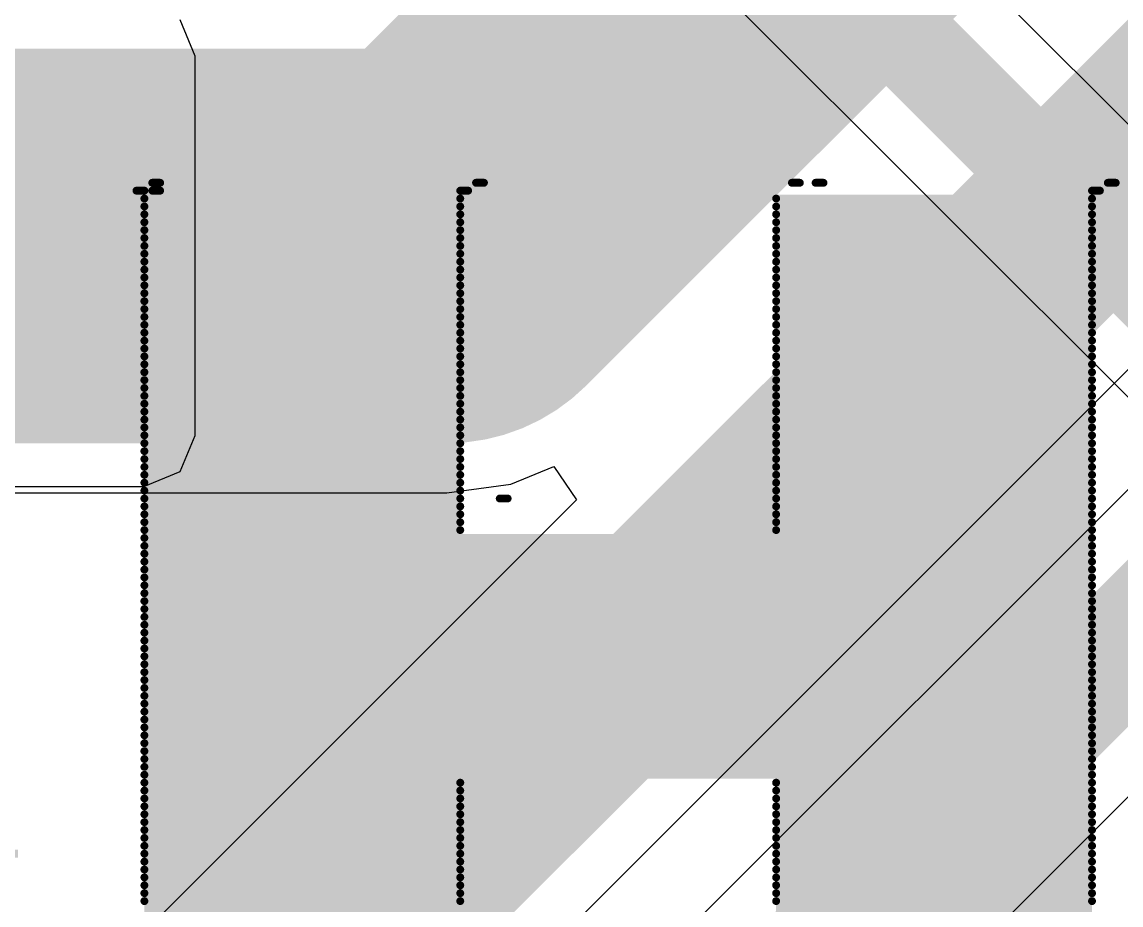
# Model space of a CAD drawing. Header units: inches. Extents: x -5 to 426, y -53 to 116.
# Drawn here: x 20.699 to 24.234, y -9.64 to -6.799 of the extents above; entities that cross this region are included whole.
import ezdxf

# ---------------------------------------------------------------- set-up
doc = ezdxf.new("R2010")
doc.units = ezdxf.units.IN
for name, color, linetype in [('Board Outline', 216, 'Continuous'), ('Bottom Layer', 5, 'Continuous'), ('Bottom Overlay', 54, 'Continuous'), ('Drill Drawing', 1, 'Continuous'), ('Top Layer', 1, 'Continuous'), ('Via Holes', 16, 'Continuous')]:
    doc.layers.add(name, color=color, linetype=linetype)

msp = doc.modelspace()

# ---------------------------------------------------------------- hatches: boundary and pattern name
at = {"layer": 'Bottom Layer'}
h = msp.add_hatch(color=5, dxfattribs=at)
edge = h.paths.add_edge_path()
edge.add_arc((20.7335, -7.5196), 0.3, 0, 360)
at = {"layer": 'Top Layer'}
msp.add_hatch(color=1, dxfattribs=at).paths.add_polyline_path([(19.2857, -8.1292), (21.0907, -8.1292), (21.0907, -6.9088), (19.2857, -6.9088)])
h = msp.add_hatch(color=1, dxfattribs=at)
edge = h.paths.add_edge_path()
edge.add_arc((20.7335, -7.5196), 0.3, 0, 360)
at = {"layer": 'Via Holes'}
h = msp.add_hatch(color=7, dxfattribs=at)
edge = h.paths.add_edge_path()
edge.add_arc((20.7335, -7.5196), 0.15, 0, 360)

# ---------------------------------------------------------------- linework, layer by layer
at = {"layer": 'Board Outline'}
msp.add_lwpolyline([(49.7725, 6.3481, 0.254, 0.254, -1.144567), (-0.2979, -38.4414, 0.254, 0.254, 0)], format="xyseb", dxfattribs=at)
at = {"layer": 'Bottom Layer'}
for p, q in [((28.8219, -3.7373), (20.6714, -11.8878)), ((20.6395, -11.534), (28.2915, -3.8821)), ((21.1658, -12.3823), (29.3173, -4.2308)), ((22.2706, -8.2867), (22.4097, -8.2291)), ((22.4097, -8.2291), (22.4817, -8.3368)), ((22.0651, -8.3138), (22.2706, -8.2867)), ((9.3051, -8.3138), (22.0651, -8.3138)), ((22.4817, -8.3368), (19.962, -10.8565)), ((22.0651, -8.3138), (22.0651, -8.3138))]:
    msp.add_line(p, q, dxfattribs=at)
for points in [[(22.0651, -7.5196, 1.27, 1.27, 0), (27.9325, -1.6522, 1.27, 1.27, 0)], [(20.3008, -11.1952, 0.635, 0.635, 0), (27.9527, -3.5433, 0.635, 0.635, 0)], [(20.9186, -12.135, 0.381, 0.381, 0), (29.1589, -3.8947, 0.381, 0.381, 0)], [(9.3051, -7.5196, 1.27, 1.27, 0), (20.7335, -7.5196, 1.27, 1.27, 0)], [(20.7335, -7.5196, 1.27, 1.27, 0), (22.0651, -7.5196, 1.27, 1.27, 0)]]:
    msp.add_lwpolyline(points, format="xyseb", dxfattribs=at)
for points in [[(20.416, -7.5196, 0.635, 0.635, 1), (21.051, -7.5196, 0.635, 0.635, 1)], [(20.416, -7.5196, 0.635, 0.635, 1), (21.051, -7.5196, 0.635, 0.635, 1)], [(21.7476, -7.5196, 0.635, 0.635, 1), (22.3826, -7.5196, 0.635, 0.635, 1)], [(21.7476, -7.5196, 0.635, 0.635, 1), (22.3826, -7.5196, 0.635, 0.635, 1)]]:
    msp.add_lwpolyline(points, format="xyseb", close=True, dxfattribs=at)
at = {"layer": 'Bottom Overlay'}
for points in [[(21.1177, -7.3164, 0.0254, 0.0254, 0), (21.1431, -7.3164, 0.0254, 0.0254, 0)], [(22.1591, -7.3164, 0.0254, 0.0254, 0), (22.1845, -7.3164, 0.0254, 0.0254, 0)], [(23.1751, -7.3164, 0.0254, 0.0254, 0), (23.2005, -7.3164, 0.0254, 0.0254, 0)], [(23.2513, -7.3164, 0.0254, 0.0254, 0), (23.2767, -7.3164, 0.0254, 0.0254, 0)], [(24.1911, -7.3164, 0.0254, 0.0254, 0), (24.2165, -7.3164, 0.0254, 0.0254, 0)], [(21.0669, -7.3418, 0.0254, 0.0254, 0), (21.0923, -7.3418, 0.0254, 0.0254, 0)], [(21.1177, -7.3418, 0.0254, 0.0254, 0), (21.1431, -7.3418, 0.0254, 0.0254, 0)], [(22.1083, -7.3418, 0.0254, 0.0254, 0), (22.1337, -7.3418, 0.0254, 0.0254, 0)], [(24.1403, -7.3418, 0.0254, 0.0254, 0), (24.1657, -7.3418, 0.0254, 0.0254, 0)], [(21.0923, -7.3672, 0.0254, 0.0254, 0), (22.1083, -7.3672, 0.0254, 0.0254, 0)], [(21.0923, -7.3926, 0.0254, 0.0254, 0), (22.1083, -7.3926, 0.0254, 0.0254, 0)], [(23.1243, -7.3672, 0.0254, 0.0254, 0), (24.1403, -7.3672, 0.0254, 0.0254, 0)], [(23.1243, -7.3926, 0.0254, 0.0254, 0), (24.1403, -7.3926, 0.0254, 0.0254, 0)], [(21.0923, -7.418, 0.0254, 0.0254, 0), (22.1083, -7.418, 0.0254, 0.0254, 0)], [(23.1243, -7.418, 0.0254, 0.0254, 0), (24.1403, -7.418, 0.0254, 0.0254, 0)], [(21.0923, -7.4434, 0.0254, 0.0254, 0), (22.1083, -7.4434, 0.0254, 0.0254, 0)], [(21.0923, -7.4688, 0.0254, 0.0254, 0), (22.1083, -7.4688, 0.0254, 0.0254, 0)], [(23.1243, -7.4434, 0.0254, 0.0254, 0), (24.1403, -7.4434, 0.0254, 0.0254, 0)], [(23.1243, -7.4688, 0.0254, 0.0254, 0), (24.1403, -7.4688, 0.0254, 0.0254, 0)], [(21.0923, -7.4942, 0.0254, 0.0254, 0), (22.1083, -7.4942, 0.0254, 0.0254, 0)], [(23.1243, -7.4942, 0.0254, 0.0254, 0), (24.1403, -7.4942, 0.0254, 0.0254, 0)], [(21.0923, -7.5196, 0.0254, 0.0254, 0), (22.1083, -7.5196, 0.0254, 0.0254, 0)], [(23.1243, -7.5196, 0.0254, 0.0254, 0), (24.1403, -7.5196, 0.0254, 0.0254, 0)], [(21.0923, -7.545, 0.0254, 0.0254, 0), (22.1083, -7.545, 0.0254, 0.0254, 0)], [(21.0923, -7.5704, 0.0254, 0.0254, 0), (22.1083, -7.5704, 0.0254, 0.0254, 0)], [(23.1243, -7.545, 0.0254, 0.0254, 0), (24.1403, -7.545, 0.0254, 0.0254, 0)], [(23.1243, -7.5704, 0.0254, 0.0254, 0), (24.1403, -7.5704, 0.0254, 0.0254, 0)], [(21.0923, -7.5958, 0.0254, 0.0254, 0), (22.1083, -7.5958, 0.0254, 0.0254, 0)], [(23.1243, -7.5958, 0.0254, 0.0254, 0), (24.1403, -7.5958, 0.0254, 0.0254, 0)], [(21.0923, -7.6212, 0.0254, 0.0254, 0), (22.1083, -7.6212, 0.0254, 0.0254, 0)], [(21.0923, -7.6466, 0.0254, 0.0254, 0), (22.1083, -7.6466, 0.0254, 0.0254, 0)], [(23.1243, -7.6212, 0.0254, 0.0254, 0), (24.1403, -7.6212, 0.0254, 0.0254, 0)], [(23.1243, -7.6466, 0.0254, 0.0254, 0), (24.1403, -7.6466, 0.0254, 0.0254, 0)], [(21.0923, -7.672, 0.0254, 0.0254, 0), (22.1083, -7.672, 0.0254, 0.0254, 0)], [(23.1243, -7.672, 0.0254, 0.0254, 0), (24.1403, -7.672, 0.0254, 0.0254, 0)], [(21.0923, -7.6974, 0.0254, 0.0254, 0), (22.1083, -7.6974, 0.0254, 0.0254, 0)], [(23.1243, -7.6974, 0.0254, 0.0254, 0), (24.1403, -7.6974, 0.0254, 0.0254, 0)], [(21.0923, -7.7228, 0.0254, 0.0254, 0), (22.1083, -7.7228, 0.0254, 0.0254, 0)], [(21.0923, -7.7482, 0.0254, 0.0254, 0), (22.1083, -7.7482, 0.0254, 0.0254, 0)], [(23.1243, -7.7228, 0.0254, 0.0254, 0), (24.1403, -7.7228, 0.0254, 0.0254, 0)], [(23.1243, -7.7482, 0.0254, 0.0254, 0), (24.1403, -7.7482, 0.0254, 0.0254, 0)], [(21.0923, -7.7736, 0.0254, 0.0254, 0), (22.1083, -7.7736, 0.0254, 0.0254, 0)], [(23.1243, -7.7736, 0.0254, 0.0254, 0), (24.1403, -7.7736, 0.0254, 0.0254, 0)], [(21.0923, -7.799, 0.0254, 0.0254, 0), (22.1083, -7.799, 0.0254, 0.0254, 0)], [(21.0923, -7.8244, 0.0254, 0.0254, 0), (22.1083, -7.8244, 0.0254, 0.0254, 0)], [(23.1243, -7.799, 0.0254, 0.0254, 0), (24.1403, -7.799, 0.0254, 0.0254, 0)], [(23.1243, -7.8244, 0.0254, 0.0254, 0), (24.1403, -7.8244, 0.0254, 0.0254, 0)], [(21.0923, -7.8498, 0.0254, 0.0254, 0), (22.1083, -7.8498, 0.0254, 0.0254, 0)], [(23.1243, -7.8498, 0.0254, 0.0254, 0), (24.1403, -7.8498, 0.0254, 0.0254, 0)], [(21.0923, -7.8752, 0.0254, 0.0254, 0), (22.1083, -7.8752, 0.0254, 0.0254, 0)], [(23.1243, -7.8752, 0.0254, 0.0254, 0), (24.1403, -7.8752, 0.0254, 0.0254, 0)], [(21.0923, -7.9006, 0.0254, 0.0254, 0), (22.1083, -7.9006, 0.0254, 0.0254, 0)], [(21.0923, -7.926, 0.0254, 0.0254, 0), (22.1083, -7.926, 0.0254, 0.0254, 0)], [(23.1243, -7.9006, 0.0254, 0.0254, 0), (24.1403, -7.9006, 0.0254, 0.0254, 0)], [(23.1243, -7.926, 0.0254, 0.0254, 0), (24.1403, -7.926, 0.0254, 0.0254, 0)], [(21.0923, -7.9514, 0.0254, 0.0254, 0), (22.1083, -7.9514, 0.0254, 0.0254, 0)], [(23.1243, -7.9514, 0.0254, 0.0254, 0), (24.1403, -7.9514, 0.0254, 0.0254, 0)], [(21.0923, -7.9768, 0.0254, 0.0254, 0), (22.1083, -7.9768, 0.0254, 0.0254, 0)], [(23.1243, -7.9768, 0.0254, 0.0254, 0), (24.1403, -7.9768, 0.0254, 0.0254, 0)], [(21.0923, -8.0022, 0.0254, 0.0254, 0), (22.1083, -8.0022, 0.0254, 0.0254, 0)], [(21.0923, -8.0276, 0.0254, 0.0254, 0), (22.1083, -8.0276, 0.0254, 0.0254, 0)], [(23.1243, -8.0022, 0.0254, 0.0254, 0), (24.1403, -8.0022, 0.0254, 0.0254, 0)], [(23.1243, -8.0276, 0.0254, 0.0254, 0), (24.1403, -8.0276, 0.0254, 0.0254, 0)], [(21.0923, -8.053, 0.0254, 0.0254, 0), (22.1083, -8.053, 0.0254, 0.0254, 0)], [(23.1243, -8.053, 0.0254, 0.0254, 0), (24.1403, -8.053, 0.0254, 0.0254, 0)], [(21.0923, -8.0784, 0.0254, 0.0254, 0), (22.1083, -8.0784, 0.0254, 0.0254, 0)], [(21.0923, -8.1038, 0.0254, 0.0254, 0), (22.1083, -8.1038, 0.0254, 0.0254, 0)], [(23.1243, -8.0784, 0.0254, 0.0254, 0), (24.1403, -8.0784, 0.0254, 0.0254, 0)], [(23.1243, -8.1038, 0.0254, 0.0254, 0), (24.1403, -8.1038, 0.0254, 0.0254, 0)], [(21.0923, -8.1292, 0.0254, 0.0254, 0), (22.1083, -8.1292, 0.0254, 0.0254, 0)], [(23.1243, -8.1292, 0.0254, 0.0254, 0), (24.1403, -8.1292, 0.0254, 0.0254, 0)], [(21.0923, -8.1546, 0.0254, 0.0254, 0), (22.1083, -8.1546, 0.0254, 0.0254, 0)], [(23.1243, -8.1546, 0.0254, 0.0254, 0), (24.1403, -8.1546, 0.0254, 0.0254, 0)], [(21.0923, -8.18, 0.0254, 0.0254, 0), (22.1083, -8.18, 0.0254, 0.0254, 0)], [(21.0923, -8.2054, 0.0254, 0.0254, 0), (22.1083, -8.2054, 0.0254, 0.0254, 0)], [(23.1243, -8.18, 0.0254, 0.0254, 0), (24.1403, -8.18, 0.0254, 0.0254, 0)], [(23.1243, -8.2054, 0.0254, 0.0254, 0), (24.1403, -8.2054, 0.0254, 0.0254, 0)], [(21.0923, -8.2308, 0.0254, 0.0254, 0), (22.1083, -8.2308, 0.0254, 0.0254, 0)], [(23.1243, -8.2308, 0.0254, 0.0254, 0), (24.1403, -8.2308, 0.0254, 0.0254, 0)], [(21.0923, -8.2562, 0.0254, 0.0254, 0), (22.1083, -8.2562, 0.0254, 0.0254, 0)], [(21.0923, -8.2816, 0.0254, 0.0254, 0), (22.1083, -8.2816, 0.0254, 0.0254, 0)], [(23.1243, -8.2562, 0.0254, 0.0254, 0), (24.1403, -8.2562, 0.0254, 0.0254, 0)], [(23.1243, -8.2816, 0.0254, 0.0254, 0), (24.1403, -8.2816, 0.0254, 0.0254, 0)], [(21.0923, -8.307, 0.0254, 0.0254, 0), (22.1083, -8.307, 0.0254, 0.0254, 0)], [(23.1243, -8.307, 0.0254, 0.0254, 0), (24.1403, -8.307, 0.0254, 0.0254, 0)], [(21.0923, -8.3324, 0.0254, 0.0254, 0), (22.1083, -8.3324, 0.0254, 0.0254, 0)], [(22.2353, -8.3324, 0.0254, 0.0254, 0), (22.2607, -8.3324, 0.0254, 0.0254, 0)], [(23.1243, -8.3324, 0.0254, 0.0254, 0), (24.1403, -8.3324, 0.0254, 0.0254, 0)], [(21.0923, -8.3578, 0.0254, 0.0254, 0), (22.1083, -8.3578, 0.0254, 0.0254, 0)], [(21.0923, -8.3832, 0.0254, 0.0254, 0), (22.1083, -8.3832, 0.0254, 0.0254, 0)], [(23.1243, -8.3578, 0.0254, 0.0254, 0), (24.1403, -8.3578, 0.0254, 0.0254, 0)], [(23.1243, -8.3832, 0.0254, 0.0254, 0), (24.1403, -8.3832, 0.0254, 0.0254, 0)], [(21.0923, -8.4086, 0.0254, 0.0254, 0), (22.1083, -8.4086, 0.0254, 0.0254, 0)], [(23.1243, -8.4086, 0.0254, 0.0254, 0), (24.1403, -8.4086, 0.0254, 0.0254, 0)], [(21.0923, -8.434, 0.0254, 0.0254, 0), (22.1083, -8.434, 0.0254, 0.0254, 0)], [(21.0923, -8.4594, 0.0254, 0.0254, 0), (24.1403, -8.4594, 0.0254, 0.0254, 0)], [(23.1243, -8.434, 0.0254, 0.0254, 0), (24.1403, -8.434, 0.0254, 0.0254, 0)], [(21.0923, -8.4848, 0.0254, 0.0254, 0), (24.1403, -8.4848, 0.0254, 0.0254, 0)], [(21.0923, -8.5102, 0.0254, 0.0254, 0), (24.1403, -8.5102, 0.0254, 0.0254, 0)], [(21.0923, -8.5356, 0.0254, 0.0254, 0), (24.1403, -8.5356, 0.0254, 0.0254, 0)], [(21.0923, -8.561, 0.0254, 0.0254, 0), (24.1403, -8.561, 0.0254, 0.0254, 0)], [(21.0923, -8.5864, 0.0254, 0.0254, 0), (24.1403, -8.5864, 0.0254, 0.0254, 0)], [(21.0923, -8.6118, 0.0254, 0.0254, 0), (24.1403, -8.6118, 0.0254, 0.0254, 0)], [(21.0923, -8.6372, 0.0254, 0.0254, 0), (24.1403, -8.6372, 0.0254, 0.0254, 0)], [(21.0923, -8.6626, 0.0254, 0.0254, 0), (24.1403, -8.6626, 0.0254, 0.0254, 0)], [(21.0923, -8.688, 0.0254, 0.0254, 0), (24.1403, -8.688, 0.0254, 0.0254, 0)], [(21.0923, -8.7134, 0.0254, 0.0254, 0), (24.1403, -8.7134, 0.0254, 0.0254, 0)], [(21.0923, -8.7388, 0.0254, 0.0254, 0), (24.1403, -8.7388, 0.0254, 0.0254, 0)], [(21.0923, -8.7642, 0.0254, 0.0254, 0), (24.1403, -8.7642, 0.0254, 0.0254, 0)], [(21.0923, -8.7896, 0.0254, 0.0254, 0), (24.1403, -8.7896, 0.0254, 0.0254, 0)], [(21.0923, -8.815, 0.0254, 0.0254, 0), (24.1403, -8.815, 0.0254, 0.0254, 0)], [(21.0923, -8.8404, 0.0254, 0.0254, 0), (24.1403, -8.8404, 0.0254, 0.0254, 0)], [(21.0923, -8.8658, 0.0254, 0.0254, 0), (24.1403, -8.8658, 0.0254, 0.0254, 0)], [(21.0923, -8.8912, 0.0254, 0.0254, 0), (24.1403, -8.8912, 0.0254, 0.0254, 0)], [(21.0923, -8.9166, 0.0254, 0.0254, 0), (24.1403, -8.9166, 0.0254, 0.0254, 0)], [(21.0923, -8.942, 0.0254, 0.0254, 0), (24.1403, -8.942, 0.0254, 0.0254, 0)], [(21.0923, -8.9674, 0.0254, 0.0254, 0), (24.1403, -8.9674, 0.0254, 0.0254, 0)], [(21.0923, -8.9928, 0.0254, 0.0254, 0), (24.1403, -8.9928, 0.0254, 0.0254, 0)], [(21.0923, -9.0182, 0.0254, 0.0254, 0), (24.1403, -9.0182, 0.0254, 0.0254, 0)], [(21.0923, -9.0436, 0.0254, 0.0254, 0), (24.1403, -9.0436, 0.0254, 0.0254, 0)], [(21.0923, -9.069, 0.0254, 0.0254, 0), (24.1403, -9.069, 0.0254, 0.0254, 0)], [(21.0923, -9.0944, 0.0254, 0.0254, 0), (24.1403, -9.0944, 0.0254, 0.0254, 0)], [(21.0923, -9.1198, 0.0254, 0.0254, 0), (24.1403, -9.1198, 0.0254, 0.0254, 0)], [(21.0923, -9.1452, 0.0254, 0.0254, 0), (24.1403, -9.1452, 0.0254, 0.0254, 0)], [(21.0923, -9.1706, 0.0254, 0.0254, 0), (24.1403, -9.1706, 0.0254, 0.0254, 0)], [(21.0923, -9.196, 0.0254, 0.0254, 0), (24.1403, -9.196, 0.0254, 0.0254, 0)], [(21.0923, -9.2214, 0.0254, 0.0254, 0), (24.1403, -9.2214, 0.0254, 0.0254, 0)], [(21.0923, -9.2468, 0.0254, 0.0254, 0), (22.1083, -9.2468, 0.0254, 0.0254, 0)], [(21.0923, -9.2722, 0.0254, 0.0254, 0), (22.1083, -9.2722, 0.0254, 0.0254, 0)], [(23.1243, -9.2468, 0.0254, 0.0254, 0), (24.1403, -9.2468, 0.0254, 0.0254, 0)], [(23.1243, -9.2722, 0.0254, 0.0254, 0), (24.1403, -9.2722, 0.0254, 0.0254, 0)], [(21.0923, -9.2976, 0.0254, 0.0254, 0), (22.1083, -9.2976, 0.0254, 0.0254, 0)], [(23.1243, -9.2976, 0.0254, 0.0254, 0), (24.1403, -9.2976, 0.0254, 0.0254, 0)], [(21.0923, -9.323, 0.0254, 0.0254, 0), (22.1083, -9.323, 0.0254, 0.0254, 0)], [(23.1243, -9.323, 0.0254, 0.0254, 0), (24.1403, -9.323, 0.0254, 0.0254, 0)], [(21.0923, -9.3484, 0.0254, 0.0254, 0), (22.1083, -9.3484, 0.0254, 0.0254, 0)], [(21.0923, -9.3738, 0.0254, 0.0254, 0), (22.1083, -9.3738, 0.0254, 0.0254, 0)], [(23.1243, -9.3484, 0.0254, 0.0254, 0), (24.1403, -9.3484, 0.0254, 0.0254, 0)], [(23.1243, -9.3738, 0.0254, 0.0254, 0), (24.1403, -9.3738, 0.0254, 0.0254, 0)], [(21.0923, -9.3992, 0.0254, 0.0254, 0), (22.1083, -9.3992, 0.0254, 0.0254, 0)], [(23.1243, -9.3992, 0.0254, 0.0254, 0), (24.1403, -9.3992, 0.0254, 0.0254, 0)], [(21.0923, -9.4246, 0.0254, 0.0254, 0), (22.1083, -9.4246, 0.0254, 0.0254, 0)], [(21.0923, -9.45, 0.0254, 0.0254, 0), (22.1083, -9.45, 0.0254, 0.0254, 0)], [(23.1243, -9.4246, 0.0254, 0.0254, 0), (24.1403, -9.4246, 0.0254, 0.0254, 0)], [(23.1243, -9.45, 0.0254, 0.0254, 0), (24.1403, -9.45, 0.0254, 0.0254, 0)], [(19.6953, -9.4754, 0.0254, 0.0254, 0), (20.6859, -9.4754, 0.0254, 0.0254, 0)], [(21.0923, -9.4754, 0.0254, 0.0254, 0), (22.1083, -9.4754, 0.0254, 0.0254, 0)], [(23.1243, -9.4754, 0.0254, 0.0254, 0), (24.1403, -9.4754, 0.0254, 0.0254, 0)], [(21.0923, -9.5008, 0.0254, 0.0254, 0), (22.1083, -9.5008, 0.0254, 0.0254, 0)], [(23.1243, -9.5008, 0.0254, 0.0254, 0), (24.1403, -9.5008, 0.0254, 0.0254, 0)], [(21.0923, -9.5262, 0.0254, 0.0254, 0), (22.1083, -9.5262, 0.0254, 0.0254, 0)], [(21.0923, -9.5516, 0.0254, 0.0254, 0), (22.1083, -9.5516, 0.0254, 0.0254, 0)], [(23.1243, -9.5262, 0.0254, 0.0254, 0), (24.1403, -9.5262, 0.0254, 0.0254, 0)], [(23.1243, -9.5516, 0.0254, 0.0254, 0), (24.1403, -9.5516, 0.0254, 0.0254, 0)], [(21.0923, -9.577, 0.0254, 0.0254, 0), (22.1083, -9.577, 0.0254, 0.0254, 0)], [(23.1243, -9.577, 0.0254, 0.0254, 0), (24.1403, -9.577, 0.0254, 0.0254, 0)], [(21.0923, -9.6024, 0.0254, 0.0254, 0), (22.1083, -9.6024, 0.0254, 0.0254, 0)], [(23.1243, -9.6024, 0.0254, 0.0254, 0), (24.1403, -9.6024, 0.0254, 0.0254, 0)], [(21.0923, -9.6278, 0.0254, 0.0254, 0), (22.1083, -9.6278, 0.0254, 0.0254, 0)], [(21.0923, -9.6532, 0.0254, 0.0254, 0), (22.1083, -9.6532, 0.0254, 0.0254, 0)], [(23.1243, -9.6278, 0.0254, 0.0254, 0), (24.1403, -9.6278, 0.0254, 0.0254, 0)], [(23.1243, -9.6532, 0.0254, 0.0254, 0), (24.1403, -9.6532, 0.0254, 0.0254, 0)]]:
    msp.add_lwpolyline(points, format="xyseb", dxfattribs=at)
for points in [[(21.1113, -7.3164, 0.0127, 0.0127, 1), (21.124, -7.3164, 0.0127, 0.0127, 1)], [(21.1367, -7.3164, 0.0127, 0.0127, 1), (21.1494, -7.3164, 0.0127, 0.0127, 1)], [(22.1527, -7.3164, 0.0127, 0.0127, 1), (22.1654, -7.3164, 0.0127, 0.0127, 1)], [(22.1781, -7.3164, 0.0127, 0.0127, 1), (22.1908, -7.3164, 0.0127, 0.0127, 1)], [(23.1687, -7.3164, 0.0127, 0.0127, 1), (23.1814, -7.3164, 0.0127, 0.0127, 1)], [(23.1941, -7.3164, 0.0127, 0.0127, 1), (23.2068, -7.3164, 0.0127, 0.0127, 1)], [(23.2449, -7.3164, 0.0127, 0.0127, 1), (23.2576, -7.3164, 0.0127, 0.0127, 1)], [(23.2703, -7.3164, 0.0127, 0.0127, 1), (23.283, -7.3164, 0.0127, 0.0127, 1)], [(24.1847, -7.3164, 0.0127, 0.0127, 1), (24.1974, -7.3164, 0.0127, 0.0127, 1)], [(24.2101, -7.3164, 0.0127, 0.0127, 1), (24.2228, -7.3164, 0.0127, 0.0127, 1)], [(21.0605, -7.3418, 0.0127, 0.0127, 1), (21.0732, -7.3418, 0.0127, 0.0127, 1)], [(21.0859, -7.3418, 0.0127, 0.0127, 1), (21.0986, -7.3418, 0.0127, 0.0127, 1)], [(21.1113, -7.3418, 0.0127, 0.0127, 1), (21.124, -7.3418, 0.0127, 0.0127, 1)], [(21.1367, -7.3418, 0.0127, 0.0127, 1), (21.1494, -7.3418, 0.0127, 0.0127, 1)], [(22.1019, -7.3418, 0.0127, 0.0127, 1), (22.1146, -7.3418, 0.0127, 0.0127, 1)], [(22.1273, -7.3418, 0.0127, 0.0127, 1), (22.14, -7.3418, 0.0127, 0.0127, 1)], [(24.1339, -7.3418, 0.0127, 0.0127, 1), (24.1466, -7.3418, 0.0127, 0.0127, 1)], [(24.1593, -7.3418, 0.0127, 0.0127, 1), (24.172, -7.3418, 0.0127, 0.0127, 1)], [(21.0859, -7.3672, 0.0127, 0.0127, 1), (21.0986, -7.3672, 0.0127, 0.0127, 1)], [(21.0859, -7.3926, 0.0127, 0.0127, 1), (21.0986, -7.3926, 0.0127, 0.0127, 1)], [(22.1019, -7.3672, 0.0127, 0.0127, 1), (22.1146, -7.3672, 0.0127, 0.0127, 1)], [(22.1019, -7.3926, 0.0127, 0.0127, 1), (22.1146, -7.3926, 0.0127, 0.0127, 1)], [(23.1179, -7.3672, 0.0127, 0.0127, 1), (23.1306, -7.3672, 0.0127, 0.0127, 1)], [(23.1179, -7.3926, 0.0127, 0.0127, 1), (23.1306, -7.3926, 0.0127, 0.0127, 1)], [(24.1339, -7.3672, 0.0127, 0.0127, 1), (24.1466, -7.3672, 0.0127, 0.0127, 1)], [(24.1339, -7.3926, 0.0127, 0.0127, 1), (24.1466, -7.3926, 0.0127, 0.0127, 1)], [(21.0859, -7.418, 0.0127, 0.0127, 1), (21.0986, -7.418, 0.0127, 0.0127, 1)], [(22.1019, -7.418, 0.0127, 0.0127, 1), (22.1146, -7.418, 0.0127, 0.0127, 1)], [(23.1179, -7.418, 0.0127, 0.0127, 1), (23.1306, -7.418, 0.0127, 0.0127, 1)], [(24.1339, -7.418, 0.0127, 0.0127, 1), (24.1466, -7.418, 0.0127, 0.0127, 1)], [(21.0859, -7.4434, 0.0127, 0.0127, 1), (21.0986, -7.4434, 0.0127, 0.0127, 1)], [(21.0859, -7.4688, 0.0127, 0.0127, 1), (21.0986, -7.4688, 0.0127, 0.0127, 1)], [(22.1019, -7.4434, 0.0127, 0.0127, 1), (22.1146, -7.4434, 0.0127, 0.0127, 1)], [(22.1019, -7.4688, 0.0127, 0.0127, 1), (22.1146, -7.4688, 0.0127, 0.0127, 1)], [(23.1179, -7.4434, 0.0127, 0.0127, 1), (23.1306, -7.4434, 0.0127, 0.0127, 1)], [(23.1179, -7.4688, 0.0127, 0.0127, 1), (23.1306, -7.4688, 0.0127, 0.0127, 1)], [(24.1339, -7.4434, 0.0127, 0.0127, 1), (24.1466, -7.4434, 0.0127, 0.0127, 1)], [(24.1339, -7.4688, 0.0127, 0.0127, 1), (24.1466, -7.4688, 0.0127, 0.0127, 1)], [(21.0859, -7.4942, 0.0127, 0.0127, 1), (21.0986, -7.4942, 0.0127, 0.0127, 1)], [(22.1019, -7.4942, 0.0127, 0.0127, 1), (22.1146, -7.4942, 0.0127, 0.0127, 1)], [(23.1179, -7.4942, 0.0127, 0.0127, 1), (23.1306, -7.4942, 0.0127, 0.0127, 1)], [(24.1339, -7.4942, 0.0127, 0.0127, 1), (24.1466, -7.4942, 0.0127, 0.0127, 1)], [(21.0859, -7.5196, 0.0127, 0.0127, 1), (21.0986, -7.5196, 0.0127, 0.0127, 1)], [(22.1019, -7.5196, 0.0127, 0.0127, 1), (22.1146, -7.5196, 0.0127, 0.0127, 1)], [(23.1179, -7.5196, 0.0127, 0.0127, 1), (23.1306, -7.5196, 0.0127, 0.0127, 1)], [(24.1339, -7.5196, 0.0127, 0.0127, 1), (24.1466, -7.5196, 0.0127, 0.0127, 1)], [(21.0859, -7.545, 0.0127, 0.0127, 1), (21.0986, -7.545, 0.0127, 0.0127, 1)], [(21.0859, -7.5704, 0.0127, 0.0127, 1), (21.0986, -7.5704, 0.0127, 0.0127, 1)], [(22.1019, -7.545, 0.0127, 0.0127, 1), (22.1146, -7.545, 0.0127, 0.0127, 1)], [(22.1019, -7.5704, 0.0127, 0.0127, 1), (22.1146, -7.5704, 0.0127, 0.0127, 1)], [(23.1179, -7.545, 0.0127, 0.0127, 1), (23.1306, -7.545, 0.0127, 0.0127, 1)], [(23.1179, -7.5704, 0.0127, 0.0127, 1), (23.1306, -7.5704, 0.0127, 0.0127, 1)], [(24.1339, -7.545, 0.0127, 0.0127, 1), (24.1466, -7.545, 0.0127, 0.0127, 1)], [(24.1339, -7.5704, 0.0127, 0.0127, 1), (24.1466, -7.5704, 0.0127, 0.0127, 1)], [(21.0859, -7.5958, 0.0127, 0.0127, 1), (21.0986, -7.5958, 0.0127, 0.0127, 1)], [(22.1019, -7.5958, 0.0127, 0.0127, 1), (22.1146, -7.5958, 0.0127, 0.0127, 1)], [(23.1179, -7.5958, 0.0127, 0.0127, 1), (23.1306, -7.5958, 0.0127, 0.0127, 1)], [(24.1339, -7.5958, 0.0127, 0.0127, 1), (24.1466, -7.5958, 0.0127, 0.0127, 1)], [(21.0859, -7.6212, 0.0127, 0.0127, 1), (21.0986, -7.6212, 0.0127, 0.0127, 1)], [(21.0859, -7.6466, 0.0127, 0.0127, 1), (21.0986, -7.6466, 0.0127, 0.0127, 1)], [(22.1019, -7.6212, 0.0127, 0.0127, 1), (22.1146, -7.6212, 0.0127, 0.0127, 1)], [(22.1019, -7.6466, 0.0127, 0.0127, 1), (22.1146, -7.6466, 0.0127, 0.0127, 1)], [(23.1179, -7.6212, 0.0127, 0.0127, 1), (23.1306, -7.6212, 0.0127, 0.0127, 1)], [(23.1179, -7.6466, 0.0127, 0.0127, 1), (23.1306, -7.6466, 0.0127, 0.0127, 1)], [(24.1339, -7.6212, 0.0127, 0.0127, 1), (24.1466, -7.6212, 0.0127, 0.0127, 1)], [(24.1339, -7.6466, 0.0127, 0.0127, 1), (24.1466, -7.6466, 0.0127, 0.0127, 1)], [(21.0859, -7.672, 0.0127, 0.0127, 1), (21.0986, -7.672, 0.0127, 0.0127, 1)], [(22.1019, -7.672, 0.0127, 0.0127, 1), (22.1146, -7.672, 0.0127, 0.0127, 1)], [(23.1179, -7.672, 0.0127, 0.0127, 1), (23.1306, -7.672, 0.0127, 0.0127, 1)], [(24.1339, -7.672, 0.0127, 0.0127, 1), (24.1466, -7.672, 0.0127, 0.0127, 1)], [(21.0859, -7.6974, 0.0127, 0.0127, 1), (21.0986, -7.6974, 0.0127, 0.0127, 1)], [(22.1019, -7.6974, 0.0127, 0.0127, 1), (22.1146, -7.6974, 0.0127, 0.0127, 1)], [(23.1179, -7.6974, 0.0127, 0.0127, 1), (23.1306, -7.6974, 0.0127, 0.0127, 1)], [(24.1339, -7.6974, 0.0127, 0.0127, 1), (24.1466, -7.6974, 0.0127, 0.0127, 1)], [(21.0859, -7.7228, 0.0127, 0.0127, 1), (21.0986, -7.7228, 0.0127, 0.0127, 1)], [(21.0859, -7.7482, 0.0127, 0.0127, 1), (21.0986, -7.7482, 0.0127, 0.0127, 1)], [(22.1019, -7.7228, 0.0127, 0.0127, 1), (22.1146, -7.7228, 0.0127, 0.0127, 1)], [(22.1019, -7.7482, 0.0127, 0.0127, 1), (22.1146, -7.7482, 0.0127, 0.0127, 1)], [(23.1179, -7.7228, 0.0127, 0.0127, 1), (23.1306, -7.7228, 0.0127, 0.0127, 1)], [(23.1179, -7.7482, 0.0127, 0.0127, 1), (23.1306, -7.7482, 0.0127, 0.0127, 1)], [(24.1339, -7.7228, 0.0127, 0.0127, 1), (24.1466, -7.7228, 0.0127, 0.0127, 1)], [(24.1339, -7.7482, 0.0127, 0.0127, 1), (24.1466, -7.7482, 0.0127, 0.0127, 1)], [(21.0859, -7.7736, 0.0127, 0.0127, 1), (21.0986, -7.7736, 0.0127, 0.0127, 1)], [(22.1019, -7.7736, 0.0127, 0.0127, 1), (22.1146, -7.7736, 0.0127, 0.0127, 1)], [(23.1179, -7.7736, 0.0127, 0.0127, 1), (23.1306, -7.7736, 0.0127, 0.0127, 1)], [(24.1339, -7.7736, 0.0127, 0.0127, 1), (24.1466, -7.7736, 0.0127, 0.0127, 1)], [(21.0859, -7.799, 0.0127, 0.0127, 1), (21.0986, -7.799, 0.0127, 0.0127, 1)], [(21.0859, -7.8244, 0.0127, 0.0127, 1), (21.0986, -7.8244, 0.0127, 0.0127, 1)], [(22.1019, -7.799, 0.0127, 0.0127, 1), (22.1146, -7.799, 0.0127, 0.0127, 1)], [(22.1019, -7.8244, 0.0127, 0.0127, 1), (22.1146, -7.8244, 0.0127, 0.0127, 1)], [(23.1179, -7.799, 0.0127, 0.0127, 1), (23.1306, -7.799, 0.0127, 0.0127, 1)], [(23.1179, -7.8244, 0.0127, 0.0127, 1), (23.1306, -7.8244, 0.0127, 0.0127, 1)], [(24.1339, -7.799, 0.0127, 0.0127, 1), (24.1466, -7.799, 0.0127, 0.0127, 1)], [(24.1339, -7.8244, 0.0127, 0.0127, 1), (24.1466, -7.8244, 0.0127, 0.0127, 1)], [(21.0859, -7.8498, 0.0127, 0.0127, 1), (21.0986, -7.8498, 0.0127, 0.0127, 1)], [(22.1019, -7.8498, 0.0127, 0.0127, 1), (22.1146, -7.8498, 0.0127, 0.0127, 1)], [(23.1179, -7.8498, 0.0127, 0.0127, 1), (23.1306, -7.8498, 0.0127, 0.0127, 1)], [(24.1339, -7.8498, 0.0127, 0.0127, 1), (24.1466, -7.8498, 0.0127, 0.0127, 1)], [(21.0859, -7.8752, 0.0127, 0.0127, 1), (21.0986, -7.8752, 0.0127, 0.0127, 1)], [(22.1019, -7.8752, 0.0127, 0.0127, 1), (22.1146, -7.8752, 0.0127, 0.0127, 1)], [(23.1179, -7.8752, 0.0127, 0.0127, 1), (23.1306, -7.8752, 0.0127, 0.0127, 1)], [(24.1339, -7.8752, 0.0127, 0.0127, 1), (24.1466, -7.8752, 0.0127, 0.0127, 1)], [(21.0859, -7.9006, 0.0127, 0.0127, 1), (21.0986, -7.9006, 0.0127, 0.0127, 1)], [(21.0859, -7.926, 0.0127, 0.0127, 1), (21.0986, -7.926, 0.0127, 0.0127, 1)], [(22.1019, -7.9006, 0.0127, 0.0127, 1), (22.1146, -7.9006, 0.0127, 0.0127, 1)], [(22.1019, -7.926, 0.0127, 0.0127, 1), (22.1146, -7.926, 0.0127, 0.0127, 1)], [(23.1179, -7.9006, 0.0127, 0.0127, 1), (23.1306, -7.9006, 0.0127, 0.0127, 1)], [(23.1179, -7.926, 0.0127, 0.0127, 1), (23.1306, -7.926, 0.0127, 0.0127, 1)], [(24.1339, -7.9006, 0.0127, 0.0127, 1), (24.1466, -7.9006, 0.0127, 0.0127, 1)], [(24.1339, -7.926, 0.0127, 0.0127, 1), (24.1466, -7.926, 0.0127, 0.0127, 1)], [(21.0859, -7.9514, 0.0127, 0.0127, 1), (21.0986, -7.9514, 0.0127, 0.0127, 1)], [(22.1019, -7.9514, 0.0127, 0.0127, 1), (22.1146, -7.9514, 0.0127, 0.0127, 1)], [(23.1179, -7.9514, 0.0127, 0.0127, 1), (23.1306, -7.9514, 0.0127, 0.0127, 1)], [(24.1339, -7.9514, 0.0127, 0.0127, 1), (24.1466, -7.9514, 0.0127, 0.0127, 1)], [(21.0859, -7.9768, 0.0127, 0.0127, 1), (21.0986, -7.9768, 0.0127, 0.0127, 1)], [(22.1019, -7.9768, 0.0127, 0.0127, 1), (22.1146, -7.9768, 0.0127, 0.0127, 1)], [(23.1179, -7.9768, 0.0127, 0.0127, 1), (23.1306, -7.9768, 0.0127, 0.0127, 1)], [(24.1339, -7.9768, 0.0127, 0.0127, 1), (24.1466, -7.9768, 0.0127, 0.0127, 1)], [(21.0859, -8.0022, 0.0127, 0.0127, 1), (21.0986, -8.0022, 0.0127, 0.0127, 1)], [(21.0859, -8.0276, 0.0127, 0.0127, 1), (21.0986, -8.0276, 0.0127, 0.0127, 1)], [(22.1019, -8.0022, 0.0127, 0.0127, 1), (22.1146, -8.0022, 0.0127, 0.0127, 1)], [(22.1019, -8.0276, 0.0127, 0.0127, 1), (22.1146, -8.0276, 0.0127, 0.0127, 1)], [(23.1179, -8.0022, 0.0127, 0.0127, 1), (23.1306, -8.0022, 0.0127, 0.0127, 1)], [(23.1179, -8.0276, 0.0127, 0.0127, 1), (23.1306, -8.0276, 0.0127, 0.0127, 1)], [(24.1339, -8.0022, 0.0127, 0.0127, 1), (24.1466, -8.0022, 0.0127, 0.0127, 1)], [(24.1339, -8.0276, 0.0127, 0.0127, 1), (24.1466, -8.0276, 0.0127, 0.0127, 1)], [(21.0859, -8.053, 0.0127, 0.0127, 1), (21.0986, -8.053, 0.0127, 0.0127, 1)], [(22.1019, -8.053, 0.0127, 0.0127, 1), (22.1146, -8.053, 0.0127, 0.0127, 1)], [(23.1179, -8.053, 0.0127, 0.0127, 1), (23.1306, -8.053, 0.0127, 0.0127, 1)], [(24.1339, -8.053, 0.0127, 0.0127, 1), (24.1466, -8.053, 0.0127, 0.0127, 1)], [(21.0859, -8.0784, 0.0127, 0.0127, 1), (21.0986, -8.0784, 0.0127, 0.0127, 1)], [(21.0859, -8.1038, 0.0127, 0.0127, 1), (21.0986, -8.1038, 0.0127, 0.0127, 1)], [(22.1019, -8.0784, 0.0127, 0.0127, 1), (22.1146, -8.0784, 0.0127, 0.0127, 1)], [(22.1019, -8.1038, 0.0127, 0.0127, 1), (22.1146, -8.1038, 0.0127, 0.0127, 1)], [(23.1179, -8.0784, 0.0127, 0.0127, 1), (23.1306, -8.0784, 0.0127, 0.0127, 1)], [(23.1179, -8.1038, 0.0127, 0.0127, 1), (23.1306, -8.1038, 0.0127, 0.0127, 1)], [(24.1339, -8.0784, 0.0127, 0.0127, 1), (24.1466, -8.0784, 0.0127, 0.0127, 1)], [(24.1339, -8.1038, 0.0127, 0.0127, 1), (24.1466, -8.1038, 0.0127, 0.0127, 1)], [(21.0859, -8.1292, 0.0127, 0.0127, 1), (21.0986, -8.1292, 0.0127, 0.0127, 1)], [(22.1019, -8.1292, 0.0127, 0.0127, 1), (22.1146, -8.1292, 0.0127, 0.0127, 1)], [(23.1179, -8.1292, 0.0127, 0.0127, 1), (23.1306, -8.1292, 0.0127, 0.0127, 1)], [(24.1339, -8.1292, 0.0127, 0.0127, 1), (24.1466, -8.1292, 0.0127, 0.0127, 1)], [(21.0859, -8.1546, 0.0127, 0.0127, 1), (21.0986, -8.1546, 0.0127, 0.0127, 1)], [(22.1019, -8.1546, 0.0127, 0.0127, 1), (22.1146, -8.1546, 0.0127, 0.0127, 1)], [(23.1179, -8.1546, 0.0127, 0.0127, 1), (23.1306, -8.1546, 0.0127, 0.0127, 1)], [(24.1339, -8.1546, 0.0127, 0.0127, 1), (24.1466, -8.1546, 0.0127, 0.0127, 1)], [(21.0859, -8.18, 0.0127, 0.0127, 1), (21.0986, -8.18, 0.0127, 0.0127, 1)], [(21.0859, -8.2054, 0.0127, 0.0127, 1), (21.0986, -8.2054, 0.0127, 0.0127, 1)], [(22.1019, -8.18, 0.0127, 0.0127, 1), (22.1146, -8.18, 0.0127, 0.0127, 1)], [(22.1019, -8.2054, 0.0127, 0.0127, 1), (22.1146, -8.2054, 0.0127, 0.0127, 1)], [(23.1179, -8.18, 0.0127, 0.0127, 1), (23.1306, -8.18, 0.0127, 0.0127, 1)], [(23.1179, -8.2054, 0.0127, 0.0127, 1), (23.1306, -8.2054, 0.0127, 0.0127, 1)], [(24.1339, -8.18, 0.0127, 0.0127, 1), (24.1466, -8.18, 0.0127, 0.0127, 1)], [(24.1339, -8.2054, 0.0127, 0.0127, 1), (24.1466, -8.2054, 0.0127, 0.0127, 1)], [(21.0859, -8.2308, 0.0127, 0.0127, 1), (21.0986, -8.2308, 0.0127, 0.0127, 1)], [(22.1019, -8.2308, 0.0127, 0.0127, 1), (22.1146, -8.2308, 0.0127, 0.0127, 1)], [(23.1179, -8.2308, 0.0127, 0.0127, 1), (23.1306, -8.2308, 0.0127, 0.0127, 1)], [(24.1339, -8.2308, 0.0127, 0.0127, 1), (24.1466, -8.2308, 0.0127, 0.0127, 1)], [(21.0859, -8.2562, 0.0127, 0.0127, 1), (21.0986, -8.2562, 0.0127, 0.0127, 1)], [(21.0859, -8.2816, 0.0127, 0.0127, 1), (21.0986, -8.2816, 0.0127, 0.0127, 1)], [(22.1019, -8.2562, 0.0127, 0.0127, 1), (22.1146, -8.2562, 0.0127, 0.0127, 1)], [(22.1019, -8.2816, 0.0127, 0.0127, 1), (22.1146, -8.2816, 0.0127, 0.0127, 1)], [(23.1179, -8.2562, 0.0127, 0.0127, 1), (23.1306, -8.2562, 0.0127, 0.0127, 1)], [(23.1179, -8.2816, 0.0127, 0.0127, 1), (23.1306, -8.2816, 0.0127, 0.0127, 1)], [(24.1339, -8.2562, 0.0127, 0.0127, 1), (24.1466, -8.2562, 0.0127, 0.0127, 1)], [(24.1339, -8.2816, 0.0127, 0.0127, 1), (24.1466, -8.2816, 0.0127, 0.0127, 1)], [(21.0859, -8.307, 0.0127, 0.0127, 1), (21.0986, -8.307, 0.0127, 0.0127, 1)], [(22.1019, -8.307, 0.0127, 0.0127, 1), (22.1146, -8.307, 0.0127, 0.0127, 1)], [(23.1179, -8.307, 0.0127, 0.0127, 1), (23.1306, -8.307, 0.0127, 0.0127, 1)], [(24.1339, -8.307, 0.0127, 0.0127, 1), (24.1466, -8.307, 0.0127, 0.0127, 1)], [(21.0859, -8.3324, 0.0127, 0.0127, 1), (21.0986, -8.3324, 0.0127, 0.0127, 1)], [(22.1019, -8.3324, 0.0127, 0.0127, 1), (22.1146, -8.3324, 0.0127, 0.0127, 1)], [(22.2289, -8.3324, 0.0127, 0.0127, 1), (22.2416, -8.3324, 0.0127, 0.0127, 1)], [(22.2543, -8.3324, 0.0127, 0.0127, 1), (22.267, -8.3324, 0.0127, 0.0127, 1)], [(23.1179, -8.3324, 0.0127, 0.0127, 1), (23.1306, -8.3324, 0.0127, 0.0127, 1)], [(24.1339, -8.3324, 0.0127, 0.0127, 1), (24.1466, -8.3324, 0.0127, 0.0127, 1)], [(21.0859, -8.3578, 0.0127, 0.0127, 1), (21.0986, -8.3578, 0.0127, 0.0127, 1)], [(21.0859, -8.3832, 0.0127, 0.0127, 1), (21.0986, -8.3832, 0.0127, 0.0127, 1)], [(22.1019, -8.3578, 0.0127, 0.0127, 1), (22.1146, -8.3578, 0.0127, 0.0127, 1)], [(22.1019, -8.3832, 0.0127, 0.0127, 1), (22.1146, -8.3832, 0.0127, 0.0127, 1)], [(23.1179, -8.3578, 0.0127, 0.0127, 1), (23.1306, -8.3578, 0.0127, 0.0127, 1)], [(23.1179, -8.3832, 0.0127, 0.0127, 1), (23.1306, -8.3832, 0.0127, 0.0127, 1)], [(24.1339, -8.3578, 0.0127, 0.0127, 1), (24.1466, -8.3578, 0.0127, 0.0127, 1)], [(24.1339, -8.3832, 0.0127, 0.0127, 1), (24.1466, -8.3832, 0.0127, 0.0127, 1)], [(21.0859, -8.4086, 0.0127, 0.0127, 1), (21.0986, -8.4086, 0.0127, 0.0127, 1)], [(22.1019, -8.4086, 0.0127, 0.0127, 1), (22.1146, -8.4086, 0.0127, 0.0127, 1)], [(23.1179, -8.4086, 0.0127, 0.0127, 1), (23.1306, -8.4086, 0.0127, 0.0127, 1)], [(24.1339, -8.4086, 0.0127, 0.0127, 1), (24.1466, -8.4086, 0.0127, 0.0127, 1)], [(21.0859, -8.434, 0.0127, 0.0127, 1), (21.0986, -8.434, 0.0127, 0.0127, 1)], [(21.0859, -8.4594, 0.0127, 0.0127, 1), (21.0986, -8.4594, 0.0127, 0.0127, 1)], [(22.1019, -8.434, 0.0127, 0.0127, 1), (22.1146, -8.434, 0.0127, 0.0127, 1)], [(23.1179, -8.434, 0.0127, 0.0127, 1), (23.1306, -8.434, 0.0127, 0.0127, 1)], [(24.1339, -8.434, 0.0127, 0.0127, 1), (24.1466, -8.434, 0.0127, 0.0127, 1)], [(24.1339, -8.4594, 0.0127, 0.0127, 1), (24.1466, -8.4594, 0.0127, 0.0127, 1)], [(21.0859, -8.4848, 0.0127, 0.0127, 1), (21.0986, -8.4848, 0.0127, 0.0127, 1)], [(24.1339, -8.4848, 0.0127, 0.0127, 1), (24.1466, -8.4848, 0.0127, 0.0127, 1)], [(21.0859, -8.5102, 0.0127, 0.0127, 1), (21.0986, -8.5102, 0.0127, 0.0127, 1)], [(24.1339, -8.5102, 0.0127, 0.0127, 1), (24.1466, -8.5102, 0.0127, 0.0127, 1)], [(21.0859, -8.5356, 0.0127, 0.0127, 1), (21.0986, -8.5356, 0.0127, 0.0127, 1)], [(21.0859, -8.561, 0.0127, 0.0127, 1), (21.0986, -8.561, 0.0127, 0.0127, 1)], [(24.1339, -8.5356, 0.0127, 0.0127, 1), (24.1466, -8.5356, 0.0127, 0.0127, 1)], [(24.1339, -8.561, 0.0127, 0.0127, 1), (24.1466, -8.561, 0.0127, 0.0127, 1)], [(21.0859, -8.5864, 0.0127, 0.0127, 1), (21.0986, -8.5864, 0.0127, 0.0127, 1)], [(24.1339, -8.5864, 0.0127, 0.0127, 1), (24.1466, -8.5864, 0.0127, 0.0127, 1)], [(21.0859, -8.6118, 0.0127, 0.0127, 1), (21.0986, -8.6118, 0.0127, 0.0127, 1)], [(21.0859, -8.6372, 0.0127, 0.0127, 1), (21.0986, -8.6372, 0.0127, 0.0127, 1)], [(24.1339, -8.6118, 0.0127, 0.0127, 1), (24.1466, -8.6118, 0.0127, 0.0127, 1)], [(24.1339, -8.6372, 0.0127, 0.0127, 1), (24.1466, -8.6372, 0.0127, 0.0127, 1)], [(21.0859, -8.6626, 0.0127, 0.0127, 1), (21.0986, -8.6626, 0.0127, 0.0127, 1)], [(24.1339, -8.6626, 0.0127, 0.0127, 1), (24.1466, -8.6626, 0.0127, 0.0127, 1)], [(21.0859, -8.688, 0.0127, 0.0127, 1), (21.0986, -8.688, 0.0127, 0.0127, 1)], [(24.1339, -8.688, 0.0127, 0.0127, 1), (24.1466, -8.688, 0.0127, 0.0127, 1)], [(21.0859, -8.7134, 0.0127, 0.0127, 1), (21.0986, -8.7134, 0.0127, 0.0127, 1)], [(21.0859, -8.7388, 0.0127, 0.0127, 1), (21.0986, -8.7388, 0.0127, 0.0127, 1)], [(24.1339, -8.7134, 0.0127, 0.0127, 1), (24.1466, -8.7134, 0.0127, 0.0127, 1)], [(24.1339, -8.7388, 0.0127, 0.0127, 1), (24.1466, -8.7388, 0.0127, 0.0127, 1)], [(21.0859, -8.7642, 0.0127, 0.0127, 1), (21.0986, -8.7642, 0.0127, 0.0127, 1)], [(24.1339, -8.7642, 0.0127, 0.0127, 1), (24.1466, -8.7642, 0.0127, 0.0127, 1)], [(21.0859, -8.7896, 0.0127, 0.0127, 1), (21.0986, -8.7896, 0.0127, 0.0127, 1)], [(24.1339, -8.7896, 0.0127, 0.0127, 1), (24.1466, -8.7896, 0.0127, 0.0127, 1)], [(21.0859, -8.815, 0.0127, 0.0127, 1), (21.0986, -8.815, 0.0127, 0.0127, 1)], [(21.0859, -8.8404, 0.0127, 0.0127, 1), (21.0986, -8.8404, 0.0127, 0.0127, 1)], [(24.1339, -8.815, 0.0127, 0.0127, 1), (24.1466, -8.815, 0.0127, 0.0127, 1)], [(24.1339, -8.8404, 0.0127, 0.0127, 1), (24.1466, -8.8404, 0.0127, 0.0127, 1)], [(21.0859, -8.8658, 0.0127, 0.0127, 1), (21.0986, -8.8658, 0.0127, 0.0127, 1)], [(24.1339, -8.8658, 0.0127, 0.0127, 1), (24.1466, -8.8658, 0.0127, 0.0127, 1)], [(21.0859, -8.8912, 0.0127, 0.0127, 1), (21.0986, -8.8912, 0.0127, 0.0127, 1)], [(21.0859, -8.9166, 0.0127, 0.0127, 1), (21.0986, -8.9166, 0.0127, 0.0127, 1)], [(24.1339, -8.8912, 0.0127, 0.0127, 1), (24.1466, -8.8912, 0.0127, 0.0127, 1)], [(24.1339, -8.9166, 0.0127, 0.0127, 1), (24.1466, -8.9166, 0.0127, 0.0127, 1)], [(21.0859, -8.942, 0.0127, 0.0127, 1), (21.0986, -8.942, 0.0127, 0.0127, 1)], [(24.1339, -8.942, 0.0127, 0.0127, 1), (24.1466, -8.942, 0.0127, 0.0127, 1)], [(21.0859, -8.9674, 0.0127, 0.0127, 1), (21.0986, -8.9674, 0.0127, 0.0127, 1)], [(24.1339, -8.9674, 0.0127, 0.0127, 1), (24.1466, -8.9674, 0.0127, 0.0127, 1)], [(21.0859, -8.9928, 0.0127, 0.0127, 1), (21.0986, -8.9928, 0.0127, 0.0127, 1)], [(21.0859, -9.0182, 0.0127, 0.0127, 1), (21.0986, -9.0182, 0.0127, 0.0127, 1)], [(24.1339, -8.9928, 0.0127, 0.0127, 1), (24.1466, -8.9928, 0.0127, 0.0127, 1)], [(24.1339, -9.0182, 0.0127, 0.0127, 1), (24.1466, -9.0182, 0.0127, 0.0127, 1)], [(21.0859, -9.0436, 0.0127, 0.0127, 1), (21.0986, -9.0436, 0.0127, 0.0127, 1)], [(24.1339, -9.0436, 0.0127, 0.0127, 1), (24.1466, -9.0436, 0.0127, 0.0127, 1)], [(21.0859, -9.069, 0.0127, 0.0127, 1), (21.0986, -9.069, 0.0127, 0.0127, 1)], [(21.0859, -9.0944, 0.0127, 0.0127, 1), (21.0986, -9.0944, 0.0127, 0.0127, 1)], [(24.1339, -9.069, 0.0127, 0.0127, 1), (24.1466, -9.069, 0.0127, 0.0127, 1)], [(24.1339, -9.0944, 0.0127, 0.0127, 1), (24.1466, -9.0944, 0.0127, 0.0127, 1)], [(21.0859, -9.1198, 0.0127, 0.0127, 1), (21.0986, -9.1198, 0.0127, 0.0127, 1)], [(24.1339, -9.1198, 0.0127, 0.0127, 1), (24.1466, -9.1198, 0.0127, 0.0127, 1)], [(21.0859, -9.1452, 0.0127, 0.0127, 1), (21.0986, -9.1452, 0.0127, 0.0127, 1)], [(24.1339, -9.1452, 0.0127, 0.0127, 1), (24.1466, -9.1452, 0.0127, 0.0127, 1)], [(21.0859, -9.1706, 0.0127, 0.0127, 1), (21.0986, -9.1706, 0.0127, 0.0127, 1)], [(21.0859, -9.196, 0.0127, 0.0127, 1), (21.0986, -9.196, 0.0127, 0.0127, 1)], [(24.1339, -9.1706, 0.0127, 0.0127, 1), (24.1466, -9.1706, 0.0127, 0.0127, 1)], [(24.1339, -9.196, 0.0127, 0.0127, 1), (24.1466, -9.196, 0.0127, 0.0127, 1)], [(21.0859, -9.2214, 0.0127, 0.0127, 1), (21.0986, -9.2214, 0.0127, 0.0127, 1)], [(24.1339, -9.2214, 0.0127, 0.0127, 1), (24.1466, -9.2214, 0.0127, 0.0127, 1)], [(21.0859, -9.2468, 0.0127, 0.0127, 1), (21.0986, -9.2468, 0.0127, 0.0127, 1)], [(21.0859, -9.2722, 0.0127, 0.0127, 1), (21.0986, -9.2722, 0.0127, 0.0127, 1)], [(22.1019, -9.2468, 0.0127, 0.0127, 1), (22.1146, -9.2468, 0.0127, 0.0127, 1)], [(22.1019, -9.2722, 0.0127, 0.0127, 1), (22.1146, -9.2722, 0.0127, 0.0127, 1)], [(23.1179, -9.2468, 0.0127, 0.0127, 1), (23.1306, -9.2468, 0.0127, 0.0127, 1)], [(23.1179, -9.2722, 0.0127, 0.0127, 1), (23.1306, -9.2722, 0.0127, 0.0127, 1)], [(24.1339, -9.2468, 0.0127, 0.0127, 1), (24.1466, -9.2468, 0.0127, 0.0127, 1)], [(24.1339, -9.2722, 0.0127, 0.0127, 1), (24.1466, -9.2722, 0.0127, 0.0127, 1)], [(21.0859, -9.2976, 0.0127, 0.0127, 1), (21.0986, -9.2976, 0.0127, 0.0127, 1)], [(22.1019, -9.2976, 0.0127, 0.0127, 1), (22.1146, -9.2976, 0.0127, 0.0127, 1)], [(23.1179, -9.2976, 0.0127, 0.0127, 1), (23.1306, -9.2976, 0.0127, 0.0127, 1)], [(24.1339, -9.2976, 0.0127, 0.0127, 1), (24.1466, -9.2976, 0.0127, 0.0127, 1)], [(21.0859, -9.323, 0.0127, 0.0127, 1), (21.0986, -9.323, 0.0127, 0.0127, 1)], [(22.1019, -9.323, 0.0127, 0.0127, 1), (22.1146, -9.323, 0.0127, 0.0127, 1)], [(23.1179, -9.323, 0.0127, 0.0127, 1), (23.1306, -9.323, 0.0127, 0.0127, 1)], [(24.1339, -9.323, 0.0127, 0.0127, 1), (24.1466, -9.323, 0.0127, 0.0127, 1)], [(21.0859, -9.3484, 0.0127, 0.0127, 1), (21.0986, -9.3484, 0.0127, 0.0127, 1)], [(21.0859, -9.3738, 0.0127, 0.0127, 1), (21.0986, -9.3738, 0.0127, 0.0127, 1)], [(22.1019, -9.3484, 0.0127, 0.0127, 1), (22.1146, -9.3484, 0.0127, 0.0127, 1)], [(22.1019, -9.3738, 0.0127, 0.0127, 1), (22.1146, -9.3738, 0.0127, 0.0127, 1)], [(23.1179, -9.3484, 0.0127, 0.0127, 1), (23.1306, -9.3484, 0.0127, 0.0127, 1)], [(23.1179, -9.3738, 0.0127, 0.0127, 1), (23.1306, -9.3738, 0.0127, 0.0127, 1)], [(24.1339, -9.3484, 0.0127, 0.0127, 1), (24.1466, -9.3484, 0.0127, 0.0127, 1)], [(24.1339, -9.3738, 0.0127, 0.0127, 1), (24.1466, -9.3738, 0.0127, 0.0127, 1)], [(21.0859, -9.3992, 0.0127, 0.0127, 1), (21.0986, -9.3992, 0.0127, 0.0127, 1)], [(22.1019, -9.3992, 0.0127, 0.0127, 1), (22.1146, -9.3992, 0.0127, 0.0127, 1)], [(23.1179, -9.3992, 0.0127, 0.0127, 1), (23.1306, -9.3992, 0.0127, 0.0127, 1)], [(24.1339, -9.3992, 0.0127, 0.0127, 1), (24.1466, -9.3992, 0.0127, 0.0127, 1)], [(21.0859, -9.4246, 0.0127, 0.0127, 1), (21.0986, -9.4246, 0.0127, 0.0127, 1)], [(21.0859, -9.45, 0.0127, 0.0127, 1), (21.0986, -9.45, 0.0127, 0.0127, 1)], [(22.1019, -9.4246, 0.0127, 0.0127, 1), (22.1146, -9.4246, 0.0127, 0.0127, 1)], [(22.1019, -9.45, 0.0127, 0.0127, 1), (22.1146, -9.45, 0.0127, 0.0127, 1)], [(23.1179, -9.4246, 0.0127, 0.0127, 1), (23.1306, -9.4246, 0.0127, 0.0127, 1)], [(23.1179, -9.45, 0.0127, 0.0127, 1), (23.1306, -9.45, 0.0127, 0.0127, 1)], [(24.1339, -9.4246, 0.0127, 0.0127, 1), (24.1466, -9.4246, 0.0127, 0.0127, 1)], [(24.1339, -9.45, 0.0127, 0.0127, 1), (24.1466, -9.45, 0.0127, 0.0127, 1)], [(21.0859, -9.4754, 0.0127, 0.0127, 1), (21.0986, -9.4754, 0.0127, 0.0127, 1)], [(22.1019, -9.4754, 0.0127, 0.0127, 1), (22.1146, -9.4754, 0.0127, 0.0127, 1)], [(23.1179, -9.4754, 0.0127, 0.0127, 1), (23.1306, -9.4754, 0.0127, 0.0127, 1)], [(24.1339, -9.4754, 0.0127, 0.0127, 1), (24.1466, -9.4754, 0.0127, 0.0127, 1)], [(21.0859, -9.5008, 0.0127, 0.0127, 1), (21.0986, -9.5008, 0.0127, 0.0127, 1)], [(22.1019, -9.5008, 0.0127, 0.0127, 1), (22.1146, -9.5008, 0.0127, 0.0127, 1)], [(23.1179, -9.5008, 0.0127, 0.0127, 1), (23.1306, -9.5008, 0.0127, 0.0127, 1)], [(24.1339, -9.5008, 0.0127, 0.0127, 1), (24.1466, -9.5008, 0.0127, 0.0127, 1)], [(21.0859, -9.5262, 0.0127, 0.0127, 1), (21.0986, -9.5262, 0.0127, 0.0127, 1)], [(21.0859, -9.5516, 0.0127, 0.0127, 1), (21.0986, -9.5516, 0.0127, 0.0127, 1)], [(22.1019, -9.5262, 0.0127, 0.0127, 1), (22.1146, -9.5262, 0.0127, 0.0127, 1)], [(22.1019, -9.5516, 0.0127, 0.0127, 1), (22.1146, -9.5516, 0.0127, 0.0127, 1)], [(23.1179, -9.5262, 0.0127, 0.0127, 1), (23.1306, -9.5262, 0.0127, 0.0127, 1)], [(23.1179, -9.5516, 0.0127, 0.0127, 1), (23.1306, -9.5516, 0.0127, 0.0127, 1)], [(24.1339, -9.5262, 0.0127, 0.0127, 1), (24.1466, -9.5262, 0.0127, 0.0127, 1)], [(24.1339, -9.5516, 0.0127, 0.0127, 1), (24.1466, -9.5516, 0.0127, 0.0127, 1)], [(21.0859, -9.577, 0.0127, 0.0127, 1), (21.0986, -9.577, 0.0127, 0.0127, 1)], [(22.1019, -9.577, 0.0127, 0.0127, 1), (22.1146, -9.577, 0.0127, 0.0127, 1)], [(23.1179, -9.577, 0.0127, 0.0127, 1), (23.1306, -9.577, 0.0127, 0.0127, 1)], [(24.1339, -9.577, 0.0127, 0.0127, 1), (24.1466, -9.577, 0.0127, 0.0127, 1)], [(21.0859, -9.6024, 0.0127, 0.0127, 1), (21.0986, -9.6024, 0.0127, 0.0127, 1)], [(22.1019, -9.6024, 0.0127, 0.0127, 1), (22.1146, -9.6024, 0.0127, 0.0127, 1)], [(23.1179, -9.6024, 0.0127, 0.0127, 1), (23.1306, -9.6024, 0.0127, 0.0127, 1)], [(24.1339, -9.6024, 0.0127, 0.0127, 1), (24.1466, -9.6024, 0.0127, 0.0127, 1)], [(21.0859, -9.6278, 0.0127, 0.0127, 1), (21.0986, -9.6278, 0.0127, 0.0127, 1)], [(22.1019, -9.6278, 0.0127, 0.0127, 1), (22.1146, -9.6278, 0.0127, 0.0127, 1)], [(23.1179, -9.6278, 0.0127, 0.0127, 1), (23.1306, -9.6278, 0.0127, 0.0127, 1)], [(24.1339, -9.6278, 0.0127, 0.0127, 1), (24.1466, -9.6278, 0.0127, 0.0127, 1)]]:
    msp.add_lwpolyline(points, format="xyseb", close=True, dxfattribs=at)
at = {"layer": 'Drill Drawing'}
for points in [[(20.4795, -7.2656, 0.0508, 0.0508, 0), (20.7335, -7.3926, 0.0508, 0.0508, 0)], [(20.7335, -7.3926, 0.0508, 0.0508, 0), (20.9875, -7.2656, 0.0508, 0.0508, 0)], [(20.8605, -7.5196, 0.0508, 0.0508, 0), (20.9875, -7.2656, 0.0508, 0.0508, 0)], [(20.8605, -7.5196, 0.0508, 0.0508, 0), (20.9875, -7.7736, 0.0508, 0.0508, 0)], [(20.4795, -7.7736, 0.0508, 0.0508, 0), (20.7335, -7.6466, 0.0508, 0.0508, 0)], [(20.7335, -7.6466, 0.0508, 0.0508, 0), (20.9875, -7.7736, 0.0508, 0.0508, 0)]]:
    msp.add_lwpolyline(points, format="xyseb", dxfattribs=at)
for points in [[(20.9748, -7.2656, 0.0254, 0.0254, 1), (21.0002, -7.2656, 0.0254, 0.0254, 1)], [(20.9748, -7.2656, 0.0254, 0.0254, 1), (21.0002, -7.2656, 0.0254, 0.0254, 1)], [(20.7208, -7.3926, 0.0254, 0.0254, 1), (20.7462, -7.3926, 0.0254, 0.0254, 1)], [(20.7208, -7.3926, 0.0254, 0.0254, 1), (20.7462, -7.3926, 0.0254, 0.0254, 1)], [(20.8478, -7.5196, 0.0254, 0.0254, 1), (20.8732, -7.5196, 0.0254, 0.0254, 1)], [(20.8478, -7.5196, 0.0254, 0.0254, 1), (20.8732, -7.5196, 0.0254, 0.0254, 1)], [(20.7208, -7.6466, 0.0254, 0.0254, 1), (20.7462, -7.6466, 0.0254, 0.0254, 1)], [(20.7208, -7.6466, 0.0254, 0.0254, 1), (20.7462, -7.6466, 0.0254, 0.0254, 1)], [(20.9748, -7.7736, 0.0254, 0.0254, 1), (21.0002, -7.7736, 0.0254, 0.0254, 1)], [(20.9748, -7.7736, 0.0254, 0.0254, 1), (21.0002, -7.7736, 0.0254, 0.0254, 1)]]:
    msp.add_lwpolyline(points, format="xyseb", close=True, dxfattribs=at)
at = {"layer": 'Top Layer'}
for p, q in [((26.1023, -8.9741), (21.7992, -4.6709)), ((21.2687, -5.0194), (25.5718, -9.3226)), ((21.2556, -6.9088), (21.2073, -6.7922)), ((21.2556, -8.1292), (21.2556, -6.9088)), ((21.2073, -8.2458), (21.2556, -8.1292)), ((21.0907, -8.2941), (21.2073, -8.2458)), ((19.2857, -8.2941), (21.0907, -8.2941))]:
    msp.add_line(p, q, dxfattribs=at)
msp.add_lwpolyline([(21.4884, -4.7996, 0.3048, 0.3048, 0), (25.8826, -9.1938, 0.3048, 0.3048, 0)], format="xyseb", dxfattribs=at)

doc.saveas('drawing.dxf')
